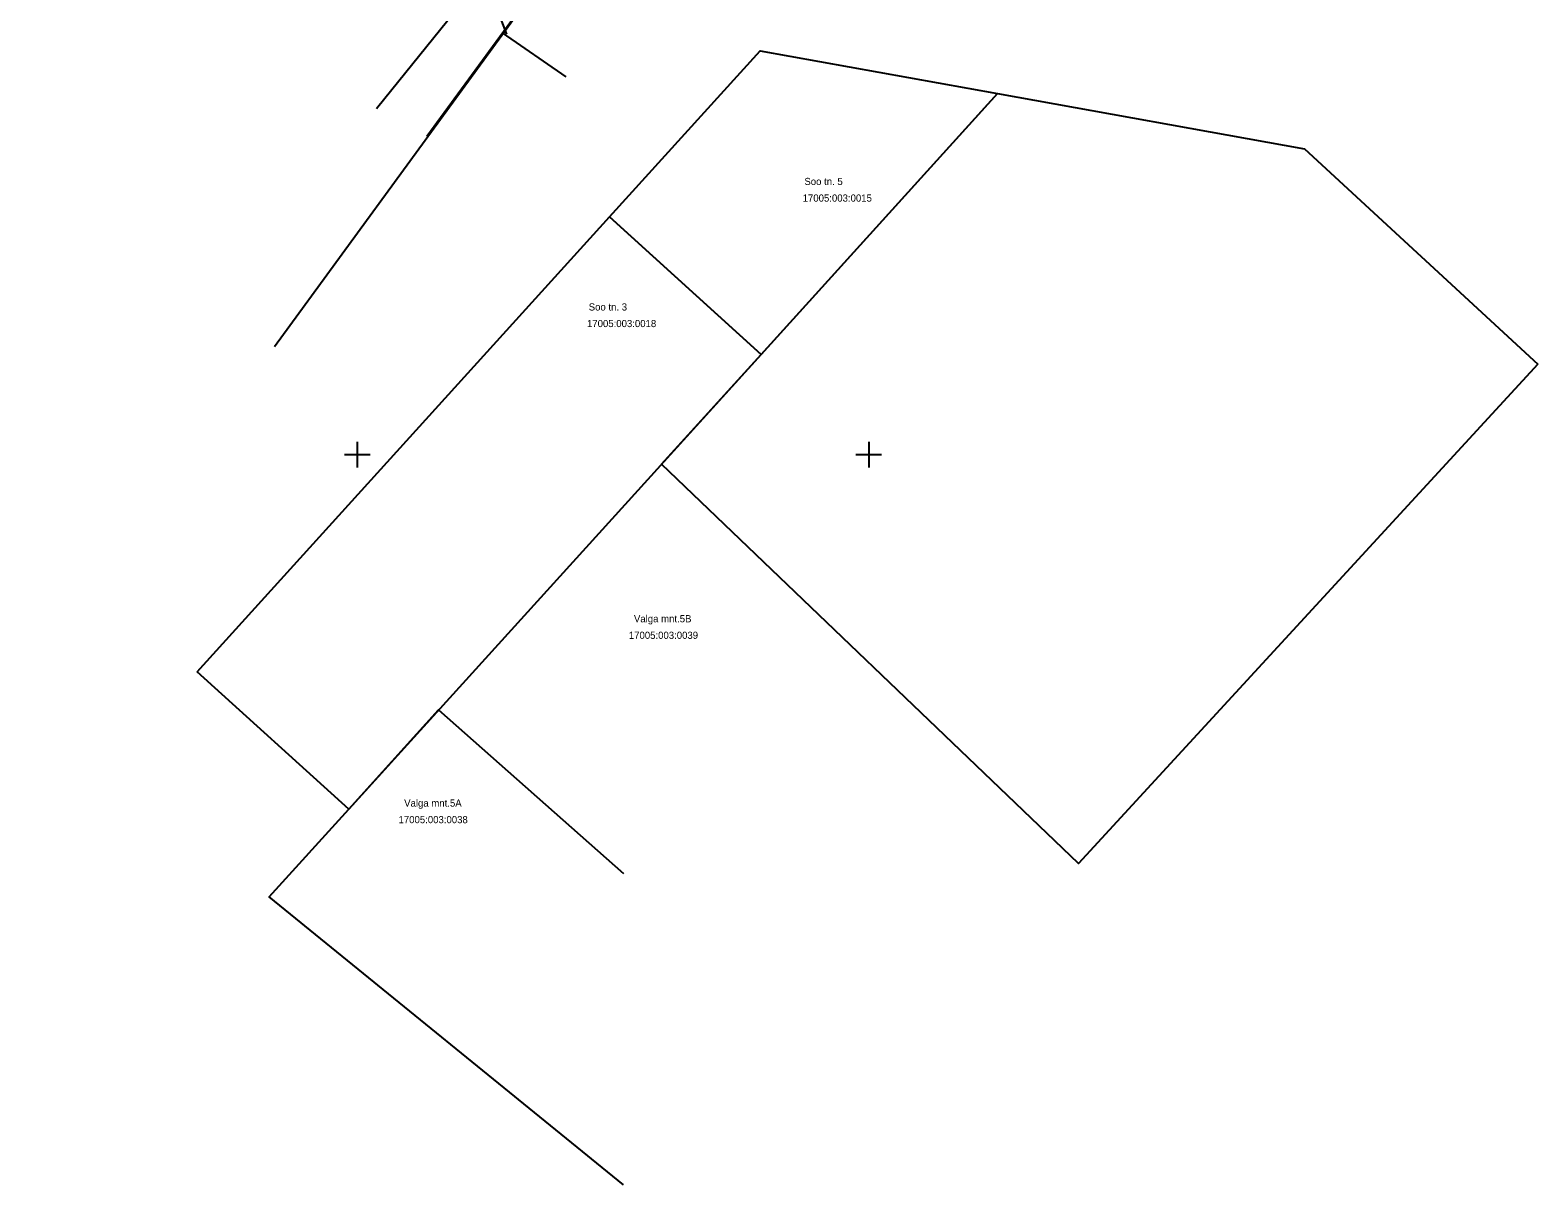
# Model space of a CAD drawing. Extents: x 640961 to 641315, y 6455779 to 6456064.
# Drawn here: x 641168 to 641315.4, y 6455778.7 to 6455891.5 of the extents above; entities that cross this region are included whole.
import ezdxf

# ---------------------------------------------------------------- set-up
doc = ezdxf.new("R2010")
doc.units = 0
for name, color, linetype in [('1_HOONE', 7, 'Continuous'), ('30_TEE', 7, 'Continuous'), ('40_PIIR', 7, 'Continuous'), ('63_VORK', 7, 'Continuous'), ('7_DTRASS', 7, 'Continuous')]:
    doc.layers.add(name, color=color, linetype=linetype)

# ---------------------------------------------------------------- blocks, each defined once
blk = doc.blocks.new('VKORIS')
at = {"layer": '63_VORK'}
for p, q in [((-2.5, 0), (2.5, 0)), ((0, 2.5), (0, -2.5))]:
    blk.add_line(p, q, dxfattribs=at)

msp = doc.modelspace()

# ---------------------------------------------------------------- linework, layer by layer
at = {"layer": '1_HOONE'}
msp.add_lwpolyline([(641077.49, 6455871.36), (641085.49, 6455881.15), (641080.95, 6455884.86), (641087.74, 6455893.18), (641092.31, 6455889.43), (641106.38, 6455906.6), (641101.84, 6455910.41), (641108.35, 6455918.39), (641112.95, 6455914.64), (641115.51, 6455917.75), (641113.43, 6455919.44), (641117.33, 6455924.31), (641119.5, 6455922.53), (641147.76, 6455957.33), (641145.97, 6455958.83), (641149.79, 6455963.67), (641189.22, 6455931.25), (641178.71, 6455918.36), (641209.53, 6455893.25), (641201.88, 6455883.77)], dxfattribs=at)
at = {"layer": '30_TEE'}
msp.add_line((641214.18, 6455891.2), (641220.39, 6455886.9), dxfattribs=at)
msp.add_lwpolyline([(641206.81, 6455881.1), (641220.71, 6455900.15)], dxfattribs=at)
at = {"layer": '40_PIIR'}
for points in [[(641191.92, 6455860.57), (641224.98, 6455905.87), (641201.63, 6455908.73), (641213.45, 6455936.25), (641220.55, 6455953.18), (641228.16, 6455971.68), (641235.39, 6455991.28), (641237.4, 6455995.23), (641222.63, 6455998.6), (641084.65, 6455991.55)], [(641184.35, 6455828.79), (641224.65, 6455873.23), (641239.47, 6455859.8), (641199.17, 6455815.36), (641184.35, 6455828.79)], [(641226.03, 6455778.66), (641191.41, 6455806.81), (641199.17, 6455815.36), (641207.96, 6455825.06), (641226.03, 6455809.08)]]:
    msp.add_lwpolyline(points, dxfattribs=at)
for points in [[(641224.65, 6455873.23), (641239.38, 6455889.46), (641262.58, 6455885.29), (641239.47, 6455859.8)], [(641315.4, 6455858.84), (641270.51, 6455810.04), (641229.73, 6455849.06), (641239.47, 6455859.8), (641262.58, 6455885.29), (641292.6, 6455879.89)]]:
    msp.add_lwpolyline(points, close=True, dxfattribs=at)
at = {"layer": '7_DTRASS'}
msp.add_lwpolyline([(641211.87, 6455898.2), (641214.6, 6455891.07)], dxfattribs=at)

# ---------------------------------------------------------------- block references
at = {"layer": '63_VORK', "xscale": 0.5, "yscale": 0.5}
for p in [(641200, 6455850), (641250, 6455850)]:
    msp.add_blockref('VKORIS', p, dxfattribs=at)

# ---------------------------------------------------------------- texts
at = {"layer": '40_PIIR'}
for s, p in [('Soo tn. 5', (641243.71, 6455876.34)), ('17005:003:0015', (641243.54, 6455874.72)), ('Soo tn. 3', (641222.63, 6455864.08)), ('17005:003:0018', (641222.46, 6455862.46)), ('Valga mnt.5B', (641227.05, 6455833.62)), ('17005:003:0039', (641226.55, 6455832)), ('Valga mnt.5A', (641204.59, 6455815.61)), ('17005:003:0038', (641204.04, 6455813.99))]:
    msp.add_text(s, height=0.7, dxfattribs=at).set_placement(p)

doc.saveas('drawing.dxf')
